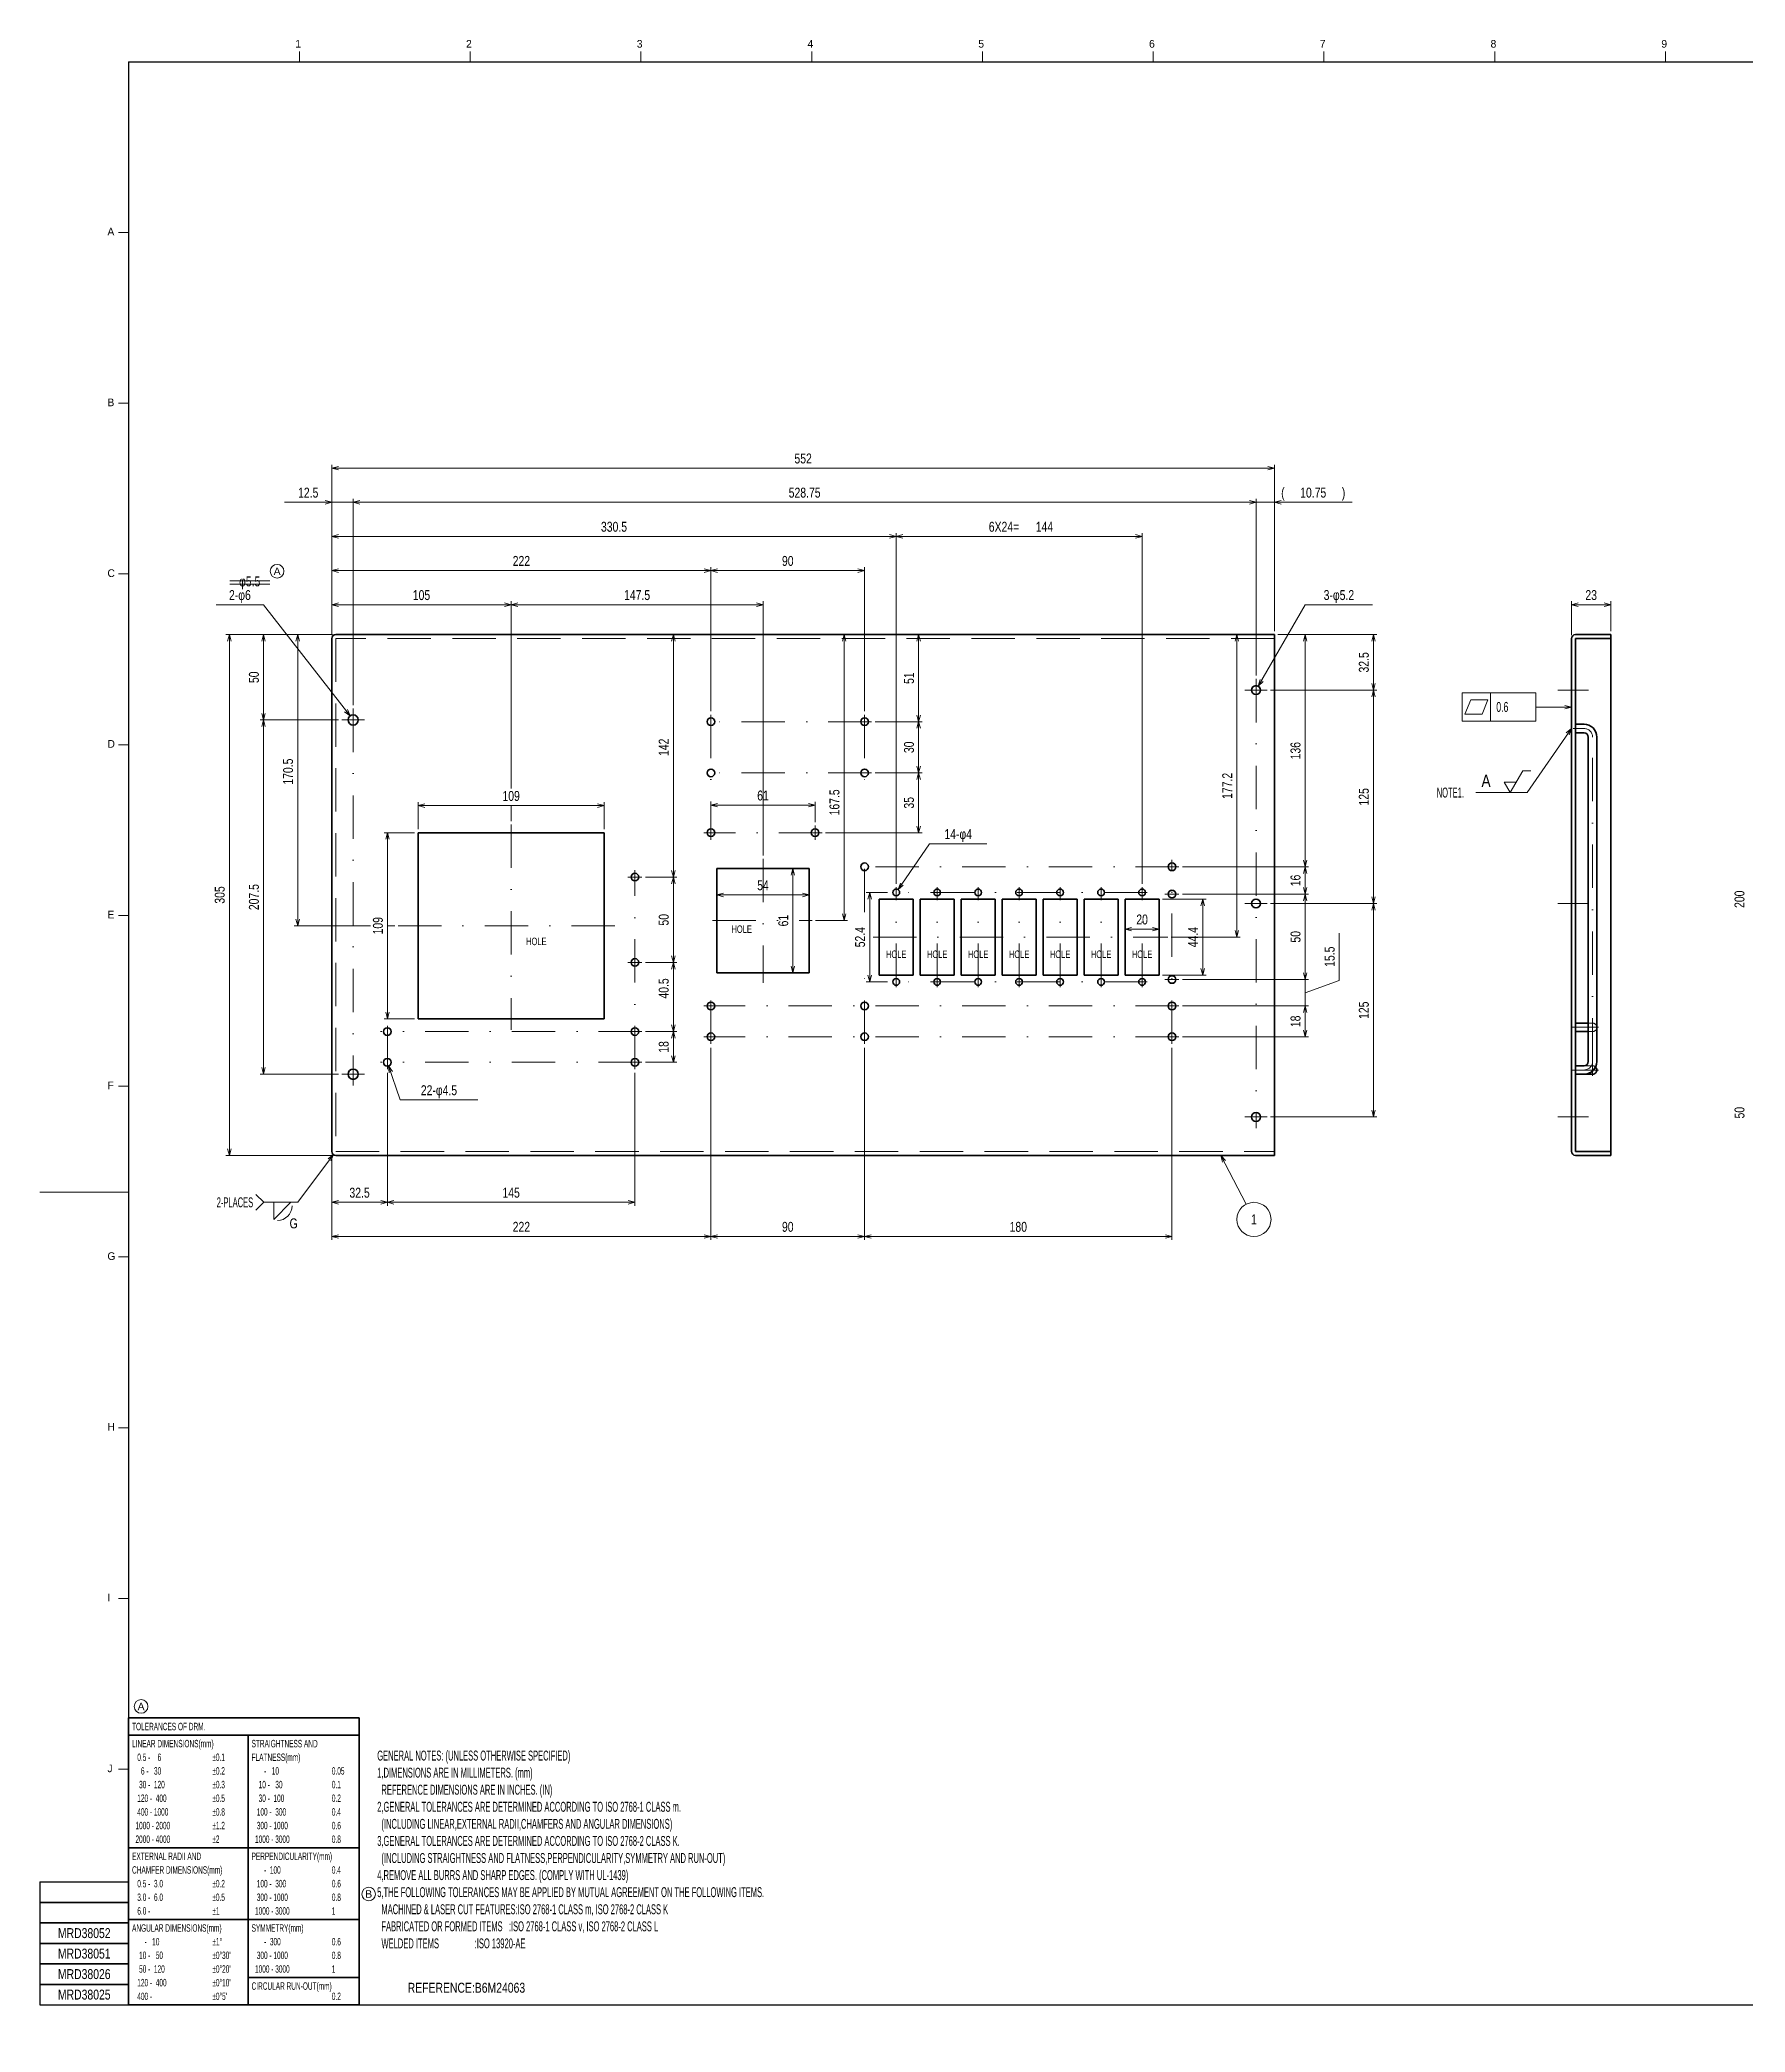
# Model space of a CAD drawing. Header units: millimetres. Extents: x 10 to 1043, y 7 to 590.
# Drawn here: x 10 to 509, y 7 to 590 of the extents above; entities that cross this region are included whole.
import ezdxf
from ezdxf.enums import TextEntityAlignment as Align

# ---------------------------------------------------------------- set-up
doc = ezdxf.new("R2010")
doc.units = ezdxf.units.MM
doc.linetypes.add('DASHDOT', pattern=[25.3, 12.7, -6.3, 0, -6.3])
doc.linetypes.add('DASHED', pattern=[19, 12.7, -6.3])
for name, color, linetype in [('GR1_01', 7, 'Continuous'), ('GR1_05', 7, 'Continuous'), ('GR1_15', 7, 'Continuous'), ('GR1_16', 7, 'Continuous'), ('図面枠B6M', 7, 'Continuous'), ('表題、部品表_Layer1', 7, 'Continuous')]:
    doc.layers.add(name, color=color, linetype=linetype)
doc.styles.add('HG丸ｺﾞｼｯｸM-PRO', font='')
doc.styles.get('HG丸ｺﾞｼｯｸM-PRO').set_extended_font_data('HG丸ｺﾞｼｯｸM-PRO')

# ---------------------------------------------------------------- blocks, each defined once
blk = doc.blocks.new('BLKF023')
at = {"layer": '図面枠B6M', "color": 2, "linetype": 'Continuous', "lineweight": 25}
for p, q in [((35.5, 584), (35.5, 15)), ((35.5, 584), (831.5, 584)), ((831.5, 584), (831.5, 15)), ((9.5, 51), (9.5, 15)), ((9.5, 51), (35.5, 51)), ((9.5, 15), (831.5, 15))]:
    blk.add_line(p, q, dxfattribs=at)
at = {"layer": '図面枠B6M', "color": 4, "linetype": 'Continuous', "lineweight": 13}
for p, q in [((85.5, 587), (85.5, 584)), ((135.5, 587), (135.5, 584)), ((185.5, 587), (185.5, 584)), ((235.5, 587), (235.5, 584)), ((285.5, 587), (285.5, 584)), ((335.5, 587), (335.5, 584)), ((385.5, 587), (385.5, 584)), ((435.5, 587), (435.5, 584)), ((485.5, 587), (485.5, 584)), ((535.5, 587), (535.5, 584)), ((585.5, 587), (585.5, 584)), ((635.5, 587), (635.5, 584)), ((685.5, 587), (685.5, 584)), ((735.5, 587), (735.5, 584)), ((785.5, 587), (785.5, 584)), ((829.5, 567), (831.5, 567)), ((829.5, 560), (831.5, 560)), ((829.5, 553), (831.5, 553)), ((829.5, 546), (831.5, 546)), ((829.5, 539), (831.5, 539)), ((32.5, 534), (35.5, 534)), ((829.5, 532), (831.5, 532)), ((829.5, 525), (831.5, 525)), ((829.5, 518), (831.5, 518)), ((829.5, 511), (831.5, 511)), ((829.5, 504), (831.5, 504)), ((829.5, 497), (831.5, 497)), ((829.5, 490), (831.5, 490)), ((32.5, 484), (35.5, 484)), ((829.5, 483), (831.5, 483)), ((829.5, 476), (831.5, 476)), ((829.5, 469), (831.5, 469)), ((829.5, 462), (831.5, 462)), ((829.5, 455), (831.5, 455)), ((829.5, 448), (831.5, 448)), ((829.5, 441), (831.5, 441)), ((32.5, 434), (35.5, 434)), ((829.5, 434), (831.5, 434)), ((829.5, 427), (831.5, 427)), ((829.5, 420), (831.5, 420)), ((829.5, 413), (831.5, 413)), ((829.5, 406), (831.5, 406)), ((829.5, 399), (831.5, 399)), ((829.5, 392), (831.5, 392)), ((32.5, 384), (35.5, 384)), ((829.5, 385), (831.5, 385)), ((829.5, 378), (831.5, 378)), ((829.5, 371), (831.5, 371)), ((829.5, 364), (831.5, 364)), ((829.5, 357), (831.5, 357)), ((829.5, 350), (831.5, 350)), ((829.5, 343), (831.5, 343)), ((32.5, 334), (35.5, 334)), ((829.5, 336), (831.5, 336)), ((829.5, 329), (831.5, 329)), ((829.5, 322), (831.5, 322)), ((829.5, 315), (831.5, 315)), ((829.5, 308), (831.5, 308)), ((829.5, 301), (831.5, 301)), ((829.5, 294), (831.5, 294)), ((829.5, 287), (831.5, 287)), ((32.5, 284), (35.5, 284)), ((829.5, 280), (831.5, 280)), ((829.5, 273), (831.5, 273)), ((829.5, 266), (831.5, 266)), ((829.5, 259), (831.5, 259)), ((9.5, 253), (35.5, 253)), ((829.5, 252), (831.5, 252)), ((829.5, 245), (831.5, 245)), ((32.5, 234), (35.5, 234)), ((829.5, 238), (831.5, 238)), ((829.5, 231), (831.5, 231)), ((829.5, 224), (831.5, 224)), ((829.5, 217), (831.5, 217)), ((829.5, 210), (831.5, 210)), ((829.5, 203), (831.5, 203)), ((829.5, 196), (831.5, 196)), ((829.5, 189), (831.5, 189)), ((32.5, 184), (35.5, 184)), ((829.5, 182), (831.5, 182)), ((829.5, 175), (831.5, 175)), ((829.5, 168), (831.5, 168)), ((829.5, 161), (831.5, 161)), ((829.5, 154), (831.5, 154)), ((829.5, 147), (831.5, 147)), ((829.5, 140), (831.5, 140)), ((32.5, 134), (35.5, 134)), ((829.5, 133), (831.5, 133)), ((829.5, 126), (831.5, 126)), ((32.5, 84), (35.5, 84)), ((590.5, 7), (590.5, 15))]:
    blk.add_line(p, q, dxfattribs=at)
at = {"layer": '図面枠B6M', "color": 3, "linetype": 'Continuous', "lineweight": 35}
for p, q in [((831.5, 121), (829.5, 121)), ((831.5, 116), (829.5, 116)), ((831.5, 111), (829.5, 111)), ((831.5, 106), (829.5, 106)), ((831.5, 101), (829.5, 101)), ((831.5, 96), (829.5, 96)), ((831.5, 91), (829.5, 91)), ((695.5, 86), (831.5, 86)), ((695.5, 86), (695.5, 15)), ((708.5, 86), (708.5, 61)), ((728.5, 61), (728.5, 86)), ((811.5, 86), (811.5, 61)), ((821.5, 86), (821.5, 61)), ((695.5, 81), (831.5, 81)), ((695.5, 73.5), (831.5, 73.5)), ((695.5, 66), (831.5, 66)), ((695.5, 61), (831.5, 61)), ((727.5, 61), (727.5, 30)), ((759.5, 61), (759.5, 15)), ((765.34, 57.4), (765.73, 58.5)), ((765.73, 58.5), (768.14, 58.5)), ((769.64, 50), (768.14, 58.5)), ((769.68, 58.5), (769.32, 57.51)), ((769.68, 58.5), (772.14, 58.5)), ((773.64, 50), (772.14, 58.5)), ((711.73, 56.5), (711.73, 51)), ((762.64, 50), (764.66, 55.55)), ((762.66, 50), (765.19, 52.53)), ((762.71, 50.19), (765.17, 52.65)), ((762.79, 50.41), (765.15, 52.77)), ((762.87, 50.64), (765.13, 52.89)), ((762.95, 50.86), (765.11, 53.01)), ((763.04, 51.08), (765.09, 53.13)), ((763.12, 51.3), (765.07, 53.25)), ((763.2, 51.53), (765.05, 53.37)), ((763.28, 51.75), (765.02, 53.49)), ((763.36, 51.97), (765, 53.61)), ((763.44, 52.19), (764.98, 53.73)), ((763.52, 52.42), (764.96, 53.86)), ((763.6, 52.64), (764.94, 53.98)), ((763.68, 52.86), (764.92, 54.1)), ((763.76, 53.08), (764.9, 54.22)), ((763.84, 53.31), (764.88, 54.34)), ((763.93, 53.53), (764.85, 54.46)), ((764.01, 53.75), (764.83, 54.58)), ((764.09, 53.97), (764.81, 54.7)), ((764.17, 54.19), (764.79, 54.82)), ((764.25, 54.42), (764.77, 54.94)), ((764.33, 54.64), (764.75, 55.06)), ((764.41, 54.86), (764.73, 55.18)), ((764.49, 55.08), (764.71, 55.3)), ((764.57, 55.31), (764.68, 55.42)), ((764.65, 55.53), (764.66, 55.54)), ((765.64, 50), (764.66, 55.55)), ((766.64, 50), (765.34, 57.4)), ((770.64, 50), (769.32, 57.51)), ((695.5, 51), (759.5, 51)), ((759.5, 47), (831.5, 47)), ((762.64, 50), (765.64, 50)), ((762.8, 50), (765.21, 52.41)), ((762.94, 50), (765.24, 52.29)), ((763.08, 50), (765.26, 52.17)), ((763.22, 50), (765.28, 52.05)), ((763.36, 50), (765.3, 51.93)), ((763.51, 50), (765.32, 51.81)), ((763.65, 50), (765.34, 51.69)), ((763.79, 50), (765.36, 51.57)), ((763.93, 50), (765.38, 51.45)), ((764.07, 50), (765.41, 51.33)), ((764.21, 50), (765.43, 51.21)), ((764.35, 50), (765.45, 51.09)), ((764.5, 50), (765.47, 50.97)), ((764.64, 50), (765.49, 50.85)), ((764.78, 50), (765.51, 50.73)), ((764.92, 50), (765.53, 50.61)), ((765.06, 50), (765.55, 50.49)), ((765.2, 50), (765.58, 50.37)), ((765.34, 50), (765.6, 50.25)), ((765.49, 50), (765.62, 50.13)), ((765.63, 50), (765.64, 50.01)), ((766.64, 50), (769.64, 50)), ((770.64, 50), (773.64, 50)), ((9.5, 45), (35.5, 45)), ((695.5, 41), (759.5, 41)), ((9.5, 39), (35.5, 39)), ((727.5, 35.5), (759.5, 35.5)), ((759.5, 38), (831.5, 38)), ((9.5, 33), (35.5, 33)), ((695.5, 30), (831.5, 30)), ((9.5, 27), (35.5, 27)), ((9.5, 21), (35.5, 21))]:
    blk.add_line(p, q, dxfattribs=at)
at = {"layer": '図面枠B6M', "color": 4, "linetype": 'Continuous', "lineweight": 13, "style": 'HG丸ｺﾞｼｯｸM-PRO'}
for s, height, width, p in [('1', 2.25, 1.003994, (84.29, 587.45)), ('2', 2.25, 1.003994, (134.3, 587.45)), ('3', 2.25, 1.003994, (184.29, 587.45)), ('4', 2.25, 1.003994, (234.29, 587.45)), ('5', 2.25, 1.003994, (284.29, 587.45)), ('6', 2.25, 1.003994, (334.29, 587.45)), ('7', 2.25, 1.003994, (384.29, 587.45)), ('8', 2.25, 1.003994, (434.29, 587.45)), ('9', 2.25, 1.003994, (484.29, 587.45)), ('10', 2.255, 1.003994, (532.9, 587.45)), ('11', 2.255, 1.003994, (582.9, 587.45)), ('12', 2.255, 1.003994, (632.9, 587.45)), ('13', 2.255, 1.003994, (682.9, 587.45)), ('14', 2.255, 1.003994, (732.9, 587.45)), ('15', 2.255, 1.003994, (782.9, 587.45)), ('A', 2.25, 1.002405, (29.29, 532.45)), ('B', 2.25, 1.004704, (29.29, 482.45)), ('C', 2.25, 1.001214, (29.29, 432.45)), ('D', 2.25, 1.002334, (29.29, 382.45)), ('E', 2.25, 1.001589, (29.29, 332.45)), ('F', 2.25, 0.998986, (29.29, 282.45)), ('G', 2.25, 1.003714, (29.29, 232.45)), ('H', 2.25, 1.00207, (29.29, 182.45)), ('I', 2.25, 1.00207, (29.29, 132.45)), ('J', 2.25, 1.005117, (29.29, 82.45))]:
    blk.add_text(s, height=height, dxfattribs=dict(at, width=width)).set_placement(p, align=Align.BOTTOM_LEFT)
for s, height, width, p in [('記号SYM.', 2.182, 0.69227, (702.53, 63.49)), ('日付 DATE', 2.182, 0.692507, (718.37, 63.58)), ('変更  REVISIONS', 2.5455, 0.887352, (773.35, 63.72)), ('変更者', 2.545, 0.887717, (816.5, 63.5)), ('承認者', 2.545, 0.887717, (826.5, 63.5)), ('承認 APPROVED', 2.1818, 0.863151, (709.71, 58.54)), ('調査 CHECKED', 2.182, 0.863174, (740.84, 58.67)), ('設計 DESIGNED', 2.1818, 0.862613, (710.11, 48.51)), ('製図 DRAWN', 2.182, 0.863099, (738.2, 48.65)), ('名称 TITLE', 2.182, 0.862489, (770.47, 44.87)), ('尺度 SCALE', 2.182, 0.862581, (706.28, 38.49)), ('日付 DATE', 1.818, 0.618255, (734.38, 38.09)), ('質量 WEIGHT', 1.818, 0.618812, (735.96, 32.55)), ('製番 PRD.NO.', 2.182, 0.863299, (708.79, 27.41)), ('図番 DRG.NO.', 2.182, 0.863083, (773.12, 27.42))]:
    blk.add_text(s, height=height, dxfattribs=dict(at, width=width)).set_placement(p, align=Align.MIDDLE_CENTER)
at = {"layer": '図面枠B6M', "color": 2, "linetype": 'Continuous', "lineweight": 25, "style": 'HG丸ｺﾞｼｯｸM-PRO', "width": 1.206081}
blk.add_text('森尾電機株式会社', height=4, dxfattribs=at).set_placement((803.22, 56.43), align=Align.MIDDLE_CENTER)
at = {"layer": '図面枠B6M', "color": 3, "linetype": 'Continuous', "lineweight": 35, "style": 'HG丸ｺﾞｼｯｸM-PRO', "width": 0.652197}
blk.add_text('MORIO DENKI CO., LTD.', height=2.9091, dxfattribs=at).set_placement((803.88, 50.36), align=Align.MIDDLE_CENTER)
blk = doc.blocks.new('BLKF029')
at = {"layer": 'GR1_01', "color": 3, "linetype": 'Continuous', "lineweight": 35}
for p, q in [((458, 264.9), (458, 415.1)), ((469.5, 416.25), (459.15, 416.25)), ((459.15, 264.9), (459.15, 415.1)), ((469.5, 415.1), (459.15, 415.1)), ((469.5, 416.25), (469.5, 263.75)), ((469.5, 264.9), (459.15, 264.9)), ((469.5, 263.75), (459.15, 263.75))]:
    blk.add_line(p, q, dxfattribs=at)
for centre, start, end in [((459.15, 415.1), 90, 180), ((459.15, 264.9), 180, 270)]:
    blk.add_arc(centre, 1.15, start, end, dxfattribs=at)
blk = doc.blocks.new('FXTIP_ARROW_S')
at = {"color": 0, "linetype": 'Continuous', "lineweight": -2}
for q in [(-1, 0), (-0.97, 0.26), (-0.97, -0.26)]:
    blk.add_line((0, 0), q, dxfattribs=at)
blk = doc.blocks.new('FXTIP_ARROW_E')
at = {"color": 0, "linetype": 'Continuous', "lineweight": -2}
for q in [(-1, 0), (-0.97, 0.26), (-0.97, -0.26)]:
    blk.add_line((0, 0), q, dxfattribs=at)
blk = doc.blocks.new('BLKF036')
at = {"layer": 'GR1_01', "color": 4, "linetype": 'DASHDOT', "lineweight": 13}
for p, q in [((458.13, 301.25), (465.9, 301.25)), ((464.15, 299.52), (464.15, 303.02))]:
    blk.add_line(p, q, dxfattribs=at)
at = {"layer": 'GR1_01', "color": 3, "linetype": 'Continuous', "lineweight": 35}
for p, q in [((462.9, 302.5), (459.15, 302.5)), ((459.15, 300), (462.9, 300)), ((464.15, 302.5), (464.16, 302.5)), ((464.15, 300), (464.16, 300))]:
    blk.add_line(p, q, dxfattribs=at)
at = {"layer": 'GR1_01', "color": 4, "linetype": 'DASHED', "lineweight": 13}
for p, q in [((464.15, 302.5), (462.9, 302.5)), ((462.9, 300), (464.15, 300))]:
    blk.add_line(p, q, dxfattribs=at)
blk.add_arc((464.15, 301.25), 1.25, 270, 90, dxfattribs=at)
blk = doc.blocks.new('BLKF037')
at = {"layer": 'GR1_01', "color": 4, "linetype": 'DASHDOT', "lineweight": 13}
for p, q in [((458.13, 288.75), (465.9, 288.75)), ((464.15, 287.02), (464.15, 290.52))]:
    blk.add_line(p, q, dxfattribs=at)
at = {"layer": 'GR1_01', "color": 4, "linetype": 'DASHED', "lineweight": 13}
for p, q in [((464.15, 290), (459.15, 290)), ((459.15, 287.5), (461.65, 287.5))]:
    blk.add_line(p, q, dxfattribs=at)
at = {"layer": 'GR1_01', "color": 3, "linetype": 'Continuous', "lineweight": 35}
for p, q in [((461.65, 287.5), (464.15, 287.5)), ((464.15, 290), (464.16, 290)), ((464.15, 287.5), (464.16, 287.5))]:
    blk.add_line(p, q, dxfattribs=at)
at = {"layer": 'GR1_01', "color": 4, "linetype": 'DASHED', "lineweight": 13}
blk.add_arc((464.15, 288.75), 1.25, 44.99994, 90, dxfattribs=at)
at = {"layer": 'GR1_01', "color": 3, "linetype": 'Continuous', "lineweight": 35}
blk.add_arc((464.15, 288.75), 1.25, 270, 44.99994, dxfattribs=at)
blk = doc.blocks.new('BLKF038')
at = {"layer": 'GR1_01', "color": 4, "linetype": 'DASHDOT', "lineweight": 13}
for p, q in [((461.65, 388.75), (458.52, 388.75)), ((464.15, 291.25), (464.15, 386.25)), ((461.65, 288.75), (458.7, 288.75))]:
    blk.add_line(p, q, dxfattribs=at)
at = {"layer": 'GR1_01', "color": 3, "linetype": 'Continuous', "lineweight": 35}
for p, q in [((459.15, 390), (461.65, 390)), ((459.15, 387.5), (459.15, 390)), ((459.15, 387.5), (461.65, 387.5)), ((462.9, 291.25), (462.9, 386.25)), ((465.4, 386.25), (465.4, 291.25)), ((459.15, 290), (461.65, 290)), ((459.15, 287.5), (459.15, 290)), ((461.65, 287.5), (459.15, 287.5))]:
    blk.add_line(p, q, dxfattribs=at)
for centre, radius, start, end in [((461.65, 386.25), 3.75, 0, 90), ((461.65, 386.25), 1.25, 0, 90), ((461.65, 291.25), 3.75, 270, 0), ((461.65, 291.25), 1.25, 270, 0)]:
    blk.add_arc(centre, radius, start, end, dxfattribs=at)
at = {"layer": 'GR1_01', "color": 4, "linetype": 'DASHDOT', "lineweight": 13}
for centre, start, end in [((461.65, 386.25), 0, 90), ((461.65, 291.25), 270, 0)]:
    blk.add_arc(centre, 2.5, start, end, dxfattribs=at)
blk = doc.blocks.new('BLKF047')
at = {"layer": 'GR1_16', "color": 4, "linetype": 'Continuous', "lineweight": 13}
for p, q in [((78.02, 250), (78.02, 245)), ((78.02, 245), (83.02, 250))]:
    blk.add_line(p, q, dxfattribs=at)
blk.add_arc((78.94, 249.08), 4.44, 271.86048, 358.13952, dxfattribs=at)
blk = doc.blocks.new('BLKF057')
at = {"layer": 'GR1_01', "color": 3, "linetype": 'Continuous', "lineweight": 35}
for p, q in [((120.25, 303.75), (120.25, 358.25)), ((120.25, 358.25), (174.75, 358.25)), ((174.75, 303.75), (174.75, 358.25)), ((120.25, 303.75), (174.75, 303.75))]:
    blk.add_line(p, q, dxfattribs=at)
blk = doc.blocks.new('BLKF058')
at = {"layer": 'GR1_01', "color": 3, "linetype": 'Continuous', "lineweight": 35}
for p, q in [((207.75, 347.75), (234.75, 347.75)), ((207.75, 317.25), (207.75, 347.75)), ((234.75, 317.25), (234.75, 347.75)), ((207.75, 317.25), (234.75, 317.25))]:
    blk.add_line(p, q, dxfattribs=at)
blk = doc.blocks.new('BLKF059')
at = {"layer": 'GR1_01', "color": 3, "linetype": 'Continuous', "lineweight": 35}
for p, q in [((95, 264.9), (95, 415.1)), ((96.15, 416.25), (371, 416.25)), ((371, 263.75), (371, 416.25)), ((96.15, 263.75), (371, 263.75))]:
    blk.add_line(p, q, dxfattribs=at)
at = {"layer": 'GR1_01', "color": 4, "linetype": 'DASHED', "lineweight": 13}
for p, q in [((371, 415.1), (96.15, 415.1)), ((96.15, 415.1), (96.15, 264.9)), ((96.15, 264.9), (371, 264.9))]:
    blk.add_line(p, q, dxfattribs=at)
at = {"layer": 'GR1_01', "color": 3, "linetype": 'Continuous', "lineweight": 35}
for centre, start, end in [((96.15, 415.1), 90, 180), ((96.15, 264.9), 180, 270)]:
    blk.add_arc(centre, 1.15, start, end, dxfattribs=at)
blk = doc.blocks.new('BLKF056')
at = {"layer": 'GR1_01', "color": 4, "linetype": 'DASHDOT', "lineweight": 13}
for p, q in [((365.62, 403.25), (365.62, 271.75)), ((368.87, 400), (362.37, 400)), ((104.57, 391.25), (97.93, 391.25)), ((101.25, 394.57), (101.25, 284.18)), ((206, 392.8), (206, 356.2)), ((251, 392.8), (251, 373.7)), ((253.05, 390.75), (203.95, 390.75)), ((253.05, 375.75), (203.95, 375.75)), ((147.5, 360.63), (147.5, 300.54)), ((238.55, 358.25), (203.95, 358.25)), ((236.5, 356.2), (236.5, 360.3)), ((221.25, 350.59), (221.25, 314.26)), ((251, 335), (251, 350.3)), ((341, 296.45), (341, 350.3)), ((185.8, 345.25), (181.7, 345.25)), ((183.75, 288.95), (183.75, 347.3)), ((343.05, 348.25), (248.95, 348.25)), ((333.75, 340.75), (258.75, 340.75)), ((260.25, 313.05), (260.25, 342.25)), ((272.25, 313.05), (272.25, 342.25)), ((284.25, 313.05), (284.25, 342.25)), ((296.25, 313.05), (296.25, 342.25)), ((308.25, 313.05), (308.25, 342.25)), ((320.25, 313.05), (320.25, 342.25)), ((332.25, 313.05), (332.25, 342.25)), ((343.05, 340.25), (338.95, 340.25)), ((368.87, 337.5), (362.37, 337.5)), ((114.4, 331), (180.79, 331)), ((206.47, 332.5), (235.65, 332.5)), ((253.46, 327.65), (339.81, 327.65)), ((185.8, 320.25), (181.7, 320.25)), ((251, 296.45), (251, 317.8)), ((343.05, 315.25), (338.95, 315.25)), ((206, 296.45), (206, 309.55)), ((333.75, 314.55), (258.75, 314.55)), ((343.05, 307.5), (203.95, 307.5)), ((185.8, 300), (109.2, 300)), ((111.25, 288.95), (111.25, 302.05)), ((343.05, 298.5), (203.95, 298.5)), ((104.57, 287.5), (97.93, 287.5)), ((185.8, 291), (109.2, 291)), ((368.87, 275), (362.37, 275))]:
    blk.add_line(p, q, dxfattribs=at)
at = {"layer": 'GR1_01', "color": 3, "linetype": 'Continuous', "lineweight": 35}
for p, q in [((265.25, 338.75), (255.25, 338.75)), ((255.25, 338.75), (255.25, 316.55)), ((265.25, 316.55), (265.25, 338.75)), ((277.25, 338.75), (267.25, 338.75)), ((267.25, 338.75), (267.25, 316.55)), ((277.25, 316.55), (277.25, 338.75)), ((289.25, 338.75), (279.25, 338.75)), ((279.25, 338.75), (279.25, 316.55)), ((289.25, 316.55), (289.25, 338.75)), ((301.25, 338.75), (291.25, 338.75)), ((291.25, 338.75), (291.25, 316.55)), ((301.25, 316.55), (301.25, 338.75)), ((313.25, 338.75), (303.25, 338.75)), ((303.25, 338.75), (303.25, 316.55)), ((313.25, 316.55), (313.25, 338.75)), ((325.25, 338.75), (315.25, 338.75)), ((315.25, 338.75), (315.25, 316.55)), ((325.25, 316.55), (325.25, 338.75)), ((337.25, 338.75), (327.25, 338.75)), ((327.25, 338.75), (327.25, 316.55)), ((337.25, 316.55), (337.25, 338.75)), ((255.25, 316.55), (265.25, 316.55)), ((267.25, 316.55), (277.25, 316.55)), ((279.25, 316.55), (289.25, 316.55)), ((291.25, 316.55), (301.25, 316.55)), ((303.25, 316.55), (313.25, 316.55)), ((315.25, 316.55), (325.25, 316.55)), ((327.25, 316.55), (337.25, 316.55))]:
    blk.add_line(p, q, dxfattribs=at)
for centre, radius in [((365.62, 400), 1.3), ((101.25, 391.25), 1.5), ((206, 390.75), 1.12), ((251, 390.75), 1.12), ((206, 375.75), 1.12), ((251, 375.75), 1.12), ((206, 358.25), 1.12), ((236.5, 358.25), 1.12), ((183.75, 345.25), 1.12), ((251, 348.25), 1.12), ((341, 348.25), 1.12), ((260.25, 340.75), 1), ((272.25, 340.75), 1), ((284.25, 340.75), 1), ((296.25, 340.75), 1), ((308.25, 340.75), 1), ((320.25, 340.75), 1), ((332.25, 340.75), 1), ((341, 340.25), 1.12), ((365.62, 337.5), 1.3), ((183.75, 320.25), 1.12), ((260.25, 314.55), 1), ((272.25, 314.55), 1), ((284.25, 314.55), 1), ((296.25, 314.55), 1), ((308.25, 314.55), 1), ((320.25, 314.55), 1), ((332.25, 314.55), 1), ((341, 315.25), 1.12), ((206, 307.5), 1.12), ((251, 307.5), 1.12), ((341, 307.5), 1.12), ((111.25, 300), 1.12), ((183.75, 300), 1.12), ((206, 298.5), 1.12), ((251, 298.5), 1.12), ((341, 298.5), 1.12), ((111.25, 291), 1.12), ((183.75, 291), 1.12), ((101.25, 287.5), 1.5), ((365.62, 275), 1.3)]:
    blk.add_circle(centre, radius, dxfattribs=at)
for name in ['BLKF059', 'BLKF057', 'BLKF058']:
    blk.add_blockref(name, (0, 0), dxfattribs=at)
blk = doc.blocks.new('BLKF060')
at = {"layer": '図面枠B6M', "color": 3, "linetype": 'Continuous', "lineweight": 35}
for p, q in [((35.5, 99), (103, 99)), ((35.5, 99), (35.5, 15)), ((35.5, 94), (103, 94)), ((70.5, 15), (70.5, 94)), ((103, 15), (103, 99)), ((35.5, 61), (70.5, 61)), ((70.5, 61), (103, 61)), ((35.5, 40), (70.5, 40)), ((70.5, 40), (103, 40)), ((70.5, 23), (103, 23)), ((35.5, 15), (103, 15))]:
    blk.add_line(p, q, dxfattribs=at)
at = {"layer": '図面枠B6M', "color": 4, "linetype": 'Continuous', "lineweight": 13, "style": 'HG丸ｺﾞｼｯｸM-PRO'}
for s, height, width, p in [('TOLERANCES OF DRM.', 2.1818, 0.522208, (36.5, 96.5)), ('LINEAR DIMENSIONS(mm)', 2.1818, 0.521664, (36.5, 91.5)), (' 0.5 -    6', 2.1818, 0.524049, (37.5, 87.5)), ('±0.1', 2.182, 0.52198, (60, 87.5)), ('STRAIGHTNESS AND', 2.1818, 0.521949, (71.5, 91.5)), ('FLATNESS(mm)', 2.1818, 0.521994, (71.5, 87.5)), ('   6 -   30', 2.1818, 0.52397, (37.5, 83.5)), ('±0.2', 2.182, 0.52198, (60, 83.5)), ('     -   10', 2.1818, 0.524651, (72.5, 83.5)), ('0.05', 2.182, 0.52205, (95, 83.5)), (' 120 -  400', 2.1818, 0.52246, (37.5, 75.5)), ('  30 -  120', 2.1818, 0.522893, (37.5, 79.5)), ('±0.3', 2.182, 0.52198, (60, 79.5)), ('±0.5', 2.182, 0.52198, (60, 75.5)), ('  30 -  100', 2.1818, 0.522893, (72.5, 75.5)), ('  10 -   30', 2.1818, 0.523391, (72.5, 79.5)), ('0.1', 2.182, 0.522424, (95, 79.5)), ('0.2', 2.182, 0.522424, (95, 75.5)), (' 400 - 1000', 2.1818, 0.52208, (37.5, 71.5)), ('±0.8', 2.182, 0.52198, (60, 71.5)), (' 100 -  300', 2.1818, 0.52246, (72.5, 71.5)), ('0.4', 2.182, 0.522424, (95, 71.5)), ('2000 - 4000', 2.1818, 0.521744, (37.5, 63.5)), ('1000 - 2000', 2.1818, 0.521744, (37.5, 67.5)), ('±1.2', 2.182, 0.52198, (60, 67.5)), ('±2', 2.182, 0.521216, (60, 63.5)), ('1000 - 3000', 2.1818, 0.521744, (72.5, 63.5)), (' 300 - 1000', 2.1818, 0.52208, (72.5, 67.5)), ('0.6', 2.182, 0.522424, (95, 67.5)), ('0.8', 2.182, 0.522424, (95, 63.5)), ('EXTERNAL RADII AND', 2.1818, 0.522426, (36.5, 58.5)), ('PERPENDICULARITY(mm)', 2.1818, 0.521822, (71.5, 58.5)), ('CHAMFER DIMENSIONS(mm)', 2.1818, 0.521615, (36.5, 54.5)), ('     -  100', 2.1818, 0.52397, (72.5, 54.5)), ('0.4', 2.182, 0.522424, (95, 54.5)), (' 0.5 -  3.0', 2.1818, 0.523514, (37.5, 50.5)), (' 3.0 -  6.0', 2.1818, 0.523514, (37.5, 46.5)), ('±0.2', 2.182, 0.52198, (60, 50.5)), ('±0.5', 2.182, 0.52198, (60, 46.5)), (' 300 - 1000', 2.1818, 0.52208, (72.5, 46.5)), (' 100 -  300', 2.1818, 0.52246, (72.5, 50.5)), ('0.6', 2.182, 0.522424, (95, 50.5)), ('0.8', 2.182, 0.522424, (95, 46.5)), (' 6.0 -', 2.182, 0.523279, (37.5, 42.5)), ('±1', 2.182, 0.521216, (60, 42.5)), ('1000 - 3000', 2.1818, 0.521744, (72.5, 42.5)), ('1', 2.18, 0.521199, (95, 42.5)), ('ANGULAR DIMENSIONS(mm)', 2.1818, 0.521887, (36.5, 37.5)), ('SYMMETRY(mm)', 2.1818, 0.521222, (71.5, 37.5)), ('  10 -   50', 2.1818, 0.523391, (37.5, 29.5)), ('     -   10', 2.1818, 0.524651, (37.5, 33.5)), ('±1°', 2.182, 0.52122, (60, 33.5)), ("±0°30'", 2.182, 0.521679, (60, 29.5)), (' 300 - 1000', 2.1818, 0.52208, (72.5, 29.5)), ('     -  300', 2.1818, 0.52397, (72.5, 33.5)), ('0.6', 2.182, 0.522424, (95, 33.5)), ('0.8', 2.182, 0.522424, (95, 29.5)), ('  50 -  120', 2.1818, 0.522893, (37.5, 25.5)), ("±0°20'", 2.182, 0.521679, (60, 25.5)), ('1000 - 3000', 2.1818, 0.521744, (72.5, 25.5)), ('1', 2.18, 0.521199, (95, 25.5)), (' 400 -', 2.182, 0.52234, (37.5, 17.5)), (' 120 -  400', 2.1818, 0.52246, (37.5, 21.5)), ("±0°10'", 2.182, 0.521679, (60, 21.5)), ("±0°5'", 2.182, 0.521776, (60, 17.5)), ('CIRCULAR RUN-OUT(mm)', 2.1818, 0.521639, (71.5, 20.5)), ('0.2', 2.182, 0.522424, (95, 17.5))]:
    blk.add_text(s, height=height, dxfattribs=dict(at, width=width)).set_placement(p, align=Align.MIDDLE_LEFT)
blk = doc.blocks.new('BLKF063')
at = {"layer": '表題、部品表_Layer1', "color": 4, "linetype": 'Continuous', "lineweight": 13}
blk.add_circle((39.14, 102.37), 2, dxfattribs=at)
at = {"layer": '表題、部品表_Layer1', "color": 4, "linetype": 'Continuous', "lineweight": 13, "style": 'HG丸ｺﾞｼｯｸM-PRO', "width": 1.042301}
blk.add_text('A', height=2.18, dxfattribs=at).set_placement((39.14, 102.37), align=Align.MIDDLE_CENTER)
blk = doc.blocks.new('BLKF074')
at = {"layer": 'GR1_05', "color": 4, "linetype": 'Continuous', "lineweight": 13}
blk.add_circle((78.98, 434.8), 2, dxfattribs=at)
at = {"layer": 'GR1_05', "color": 4, "linetype": 'Continuous', "lineweight": 13, "style": 'HG丸ｺﾞｼｯｸM-PRO', "width": 1.042301}
blk.add_text('A', height=2.18, dxfattribs=at).set_placement((78.98, 434.8), align=Align.MIDDLE_CENTER)
blk = doc.blocks.new('BLKF075')
at = {"layer": '表題、部品表_Layer1', "color": 4, "linetype": 'Continuous', "lineweight": 13}
blk.add_circle((105.79, 47.45), 2, dxfattribs=at)
at = {"layer": '表題、部品表_Layer1', "color": 4, "linetype": 'Continuous', "lineweight": 13, "style": 'HG丸ｺﾞｼｯｸM-PRO', "width": 1.04272}
blk.add_text('B', height=2.18, dxfattribs=at).set_placement((105.79, 47.45), align=Align.MIDDLE_CENTER)

msp = doc.modelspace()

# ---------------------------------------------------------------- linework, layer by layer
at = {"layer": 'GR1_01', "color": 4, "linetype": 'DASHDOT', "lineweight": 13}
for p, q in [((454, 400), (462.96, 400)), ((454, 337.5), (462.96, 337.5)), ((454, 275), (462.96, 275))]:
    msp.add_line(p, q, dxfattribs=at)
at = {"layer": 'GR1_05', "color": 4, "linetype": 'Continuous', "lineweight": 13}
for p, q in [((65.1, 432), (76.87, 432)), ((65.1, 431), (76.87, 431))]:
    msp.add_line(p, q, dxfattribs=at)
at = {"layer": 'GR1_15', "color": 4, "linetype": 'Continuous', "lineweight": 13}
msp.add_line((355.33, 263.75), (362.71, 249.44), dxfattribs=at)
msp.add_circle((365, 245), 5, dxfattribs=at)
at = {"layer": 'GR1_16', "color": 4, "linetype": 'Continuous', "lineweight": 13}
for p, q in [((95, 416.1), (95, 466)), ((95, 465), (371, 465)), ((371, 417.25), (371, 466)), ((95, 416.1), (95, 456)), ((101.25, 395.57), (101.25, 456)), ((365.62, 404.25), (365.62, 456)), ((371, 417.25), (371, 456)), ((81.16, 455), (95, 455)), ((95, 455), (101.25, 455)), ((101.25, 455), (365.62, 455)), ((365.62, 455), (371, 455)), ((371, 455), (393.72, 455)), ((95, 416.1), (95, 446)), ((95, 445), (260.25, 445)), ((260.25, 343.25), (260.25, 446)), ((260.25, 445), (332.25, 445)), ((332.25, 343.25), (332.25, 446)), ((95, 416.1), (95, 436)), ((95, 435), (206, 435)), ((206, 393.8), (206, 436)), ((206, 435), (251, 435)), ((251, 393.8), (251, 436)), ((95, 416.1), (95, 426)), ((147.5, 371.17), (147.5, 426)), ((221.25, 351.59), (221.25, 426)), ((458, 416.1), (458, 426)), ((469.5, 417.25), (469.5, 426)), ((75, 425), (61.16, 425)), ((100.33, 392.43), (75, 425)), ((95, 425), (147.5, 425)), ((147.5, 425), (221.25, 425)), ((366.27, 401.13), (380, 425)), ((380, 425), (399.76, 425)), ((458, 425), (469.5, 425)), ((95.15, 416.25), (64, 416.25)), ((65, 263.75), (65, 416.25)), ((95.15, 416.25), (74, 416.25)), ((75, 391.25), (75, 416.25)), ((95.15, 416.25), (84, 416.25)), ((85, 331), (85, 416.25)), ((195, 345.25), (195, 416.25)), ((245, 332.5), (245, 416.25)), ((266.81, 390.75), (266.81, 416.25)), ((360, 327.65), (360, 416.25)), ((372, 416.25), (401, 416.25)), ((380, 348.25), (380, 416.25)), ((400, 400), (400, 416.25)), ((369.87, 400), (401, 400)), ((400, 337.5), (400, 400)), ((425.97, 399.24), (425.97, 390.91)), ((425.97, 399.24), (434.3, 399.24)), ((426.8, 392.99), (428.47, 397.16)), ((428.47, 397.16), (433.47, 397.16)), ((433.47, 397.16), (431.8, 392.99)), ((434.3, 399.24), (434.3, 390.91)), ((434.3, 399.24), (447.5, 399.24)), ((447.5, 399.24), (447.5, 390.91)), ((96.93, 391.25), (74, 391.25)), ((75, 287.5), (75, 391.25)), ((425.97, 390.91), (434.3, 390.91)), ((431.8, 392.99), (426.8, 392.99)), ((434.3, 390.91), (447.5, 390.91)), ((458, 395), (447.5, 395)), ((254.05, 390.75), (267.81, 390.75)), ((266.81, 375.75), (266.81, 390.75)), ((458, 388.75), (445, 370)), ((254.05, 375.75), (267.81, 375.75)), ((266.81, 358.25), (266.81, 375.75)), ((440, 370), (443.7, 376.4)), ((443.7, 376.4), (446.1, 376.4)), ((445, 370), (430, 370)), ((438.27, 373), (440, 370)), ((438.27, 373), (441.73, 373)), ((120.25, 359.25), (120.25, 367.17)), ((120.25, 366.17), (174.75, 366.17)), ((147.5, 361.63), (147.5, 366.17)), ((174.75, 359.25), (174.75, 367.17)), ((206, 366.3), (236.5, 366.3)), ((236.5, 361.3), (236.5, 367.3)), ((119.25, 358.25), (110.31, 358.25)), ((111.31, 303.75), (111.31, 358.25)), ((239.55, 358.25), (267.81, 358.25)), ((260.81, 341.58), (270, 355)), ((270, 355), (286.8, 355)), ((186.8, 345.25), (196, 345.25)), ((195, 320.25), (195, 345.25)), ((230, 317.25), (230, 347.75)), ((344.05, 348.25), (381, 348.25)), ((380, 340.25), (380, 348.25)), ((207.75, 340), (234.75, 340)), ((257.75, 340.75), (251.5, 340.75)), ((252.5, 314.55), (252.5, 340.75)), ((338.25, 338.75), (351, 338.75)), ((344.05, 340.25), (381, 340.25)), ((350, 316.55), (350, 338.75)), ((380, 315.25), (380, 340.25)), ((369.87, 337.5), (401, 337.5)), ((400, 275), (400, 337.5)), ((106.31, 331), (84, 331)), ((113.4, 331), (111.31, 331)), ((236.65, 332.5), (246, 332.5)), ((327.25, 330), (337.25, 330)), ((340.81, 327.65), (361, 327.65)), ((390, 315), (390, 328.84)), ((186.8, 320.25), (196, 320.25)), ((195, 300), (195, 320.25)), ((338.25, 316.55), (351, 316.55)), ((344.05, 315.25), (381, 315.25)), ((380, 307.5), (380, 315.25)), ((257.75, 314.55), (251.5, 314.55)), ((380, 311.37), (390, 315)), ((119.25, 303.75), (110.31, 303.75)), ((344.05, 307.5), (381, 307.5)), ((380, 298.5), (380, 307.5)), ((186.8, 300), (196, 300)), ((195, 291), (195, 300)), ((344.05, 298.5), (381, 298.5)), ((206, 295.29), (206, 239)), ((251, 295.29), (251, 239)), ((341, 295.29), (341, 239)), ((96.93, 287.5), (74, 287.5)), ((111.25, 287.95), (111.25, 249)), ((111.61, 289.94), (115, 280)), ((183.75, 287.95), (183.75, 249)), ((186.8, 291), (196, 291)), ((115, 280), (137.72, 280)), ((369.87, 275), (401, 275)), ((95.15, 263.75), (64, 263.75)), ((95.46, 263.98), (85, 250)), ((95, 263.9), (95, 249)), ((95, 263.9), (95, 239)), ((72.79, 252.29), (75.08, 250)), ((72.79, 247.71), (75.08, 250)), ((85, 250), (75.08, 250)), ((95, 250), (111.25, 250)), ((111.25, 250), (183.75, 250)), ((95, 240), (206, 240)), ((206, 240), (251, 240)), ((251, 240), (341, 240))]:
    msp.add_line(p, q, dxfattribs=at)

# ---------------------------------------------------------------- block references
at = {"layer": 'GR1_01', "color": 3, "linetype": 'Continuous', "lineweight": 35}
for name in ['BLKF056', 'BLKF029', 'BLKF038']:
    msp.add_blockref(name, (0, 0), dxfattribs=at)
at = {"layer": 'GR1_01', "color": 4, "linetype": 'Continuous', "lineweight": 13}
for name in ['BLKF036', 'BLKF037']:
    msp.add_blockref(name, (0, 0), dxfattribs=at)
at = {"layer": 'GR1_05', "color": 4, "linetype": 'Continuous', "lineweight": 13}
msp.add_blockref('BLKF074', (0, 0), dxfattribs=at)
at = {"layer": 'GR1_15', "color": 4, "linetype": 'Continuous', "lineweight": 13, "xscale": 2, "yscale": 2, "rotation": 117.2777693752796}
msp.add_blockref('FXTIP_ARROW_S', (355.33, 263.75), dxfattribs=at)
at = {"layer": 'GR1_16', "color": 4, "linetype": 'Continuous', "lineweight": 13, "xscale": 2, "yscale": 2}
for name, p, rotation in [('FXTIP_ARROW_S', (95, 465), 180), ('FXTIP_ARROW_E', (371, 465), 360), ('FXTIP_ARROW_E', (95, 455), 360), ('FXTIP_ARROW_S', (101.25, 455), 180), ('FXTIP_ARROW_E', (365.62, 455), 360), ('FXTIP_ARROW_S', (371, 455), 180), ('FXTIP_ARROW_S', (95, 445), 180), ('FXTIP_ARROW_E', (260.25, 445), 360), ('FXTIP_ARROW_S', (260.25, 445), 180), ('FXTIP_ARROW_E', (332.25, 445), 360), ('FXTIP_ARROW_S', (95, 435), 180), ('FXTIP_ARROW_E', (206, 435), 360), ('FXTIP_ARROW_S', (206, 435), 180), ('FXTIP_ARROW_E', (251, 435), 360), ('FXTIP_ARROW_S', (95, 425), 180), ('FXTIP_ARROW_E', (147.5, 425), 360), ('FXTIP_ARROW_S', (147.5, 425), 180), ('FXTIP_ARROW_E', (221.25, 425), 360), ('FXTIP_ARROW_S', (458, 425), 180), ('FXTIP_ARROW_E', (469.5, 425), 360), ('FXTIP_ARROW_E', (65, 416.25), 90), ('FXTIP_ARROW_E', (75, 416.25), 90), ('FXTIP_ARROW_E', (85, 416.25), 90), ('FXTIP_ARROW_E', (195, 416.25), 90), ('FXTIP_ARROW_E', (245, 416.25), 90), ('FXTIP_ARROW_E', (266.81, 416.25), 90), ('FXTIP_ARROW_E', (360, 416.25), 90), ('FXTIP_ARROW_E', (380, 416.25), 90), ('FXTIP_ARROW_E', (400, 416.25), 90), ('FXTIP_ARROW_S', (366.27, 401.13), 240.1010981610483), ('FXTIP_ARROW_S', (400, 400), 270), ('FXTIP_ARROW_E', (400, 400), 90), ('FXTIP_ARROW_S', (75, 391.25), 270), ('FXTIP_ARROW_E', (75, 391.25), 90), ('FXTIP_ARROW_S', (100.33, 392.43), 307.874983651183), ('FXTIP_ARROW_S', (266.81, 390.75), 270), ('FXTIP_ARROW_E', (266.81, 390.75), 90), ('FXTIP_ARROW_S', (458, 388.75), 55.26514046018128), ('FXTIP_ARROW_S', (266.81, 375.75), 270), ('FXTIP_ARROW_E', (266.81, 375.75), 90), ('FXTIP_ARROW_S', (120.25, 366.17), 180), ('FXTIP_ARROW_E', (174.75, 366.17), 360), ('FXTIP_ARROW_S', (206, 366.3), 180), ('FXTIP_ARROW_E', (236.5, 366.3), 360), ('FXTIP_ARROW_E', (111.31, 358.25), 90), ('FXTIP_ARROW_S', (266.81, 358.25), 270), ('FXTIP_ARROW_S', (380, 348.25), 270), ('FXTIP_ARROW_S', (195, 345.25), 270), ('FXTIP_ARROW_E', (195, 345.25), 90), ('FXTIP_ARROW_E', (230, 347.75), 90), ('FXTIP_ARROW_E', (380, 348.25), 90), ('FXTIP_ARROW_S', (207.75, 340), 180), ('FXTIP_ARROW_E', (234.75, 340), 360), ('FXTIP_ARROW_E', (252.5, 340.75), 90), ('FXTIP_ARROW_S', (260.81, 341.58), 235.6196552764799), ('FXTIP_ARROW_E', (350, 338.75), 90), ('FXTIP_ARROW_S', (380, 340.25), 270), ('FXTIP_ARROW_E', (380, 340.25), 90), ('FXTIP_ARROW_S', (400, 337.5), 270), ('FXTIP_ARROW_S', (85, 331), 270), ('FXTIP_ARROW_S', (245, 332.5), 270), ('FXTIP_ARROW_E', (400, 337.5), 90), ('FXTIP_ARROW_S', (327.25, 330), 180), ('FXTIP_ARROW_E', (337.25, 330), 360), ('FXTIP_ARROW_S', (360, 327.65), 270), ('FXTIP_ARROW_S', (195, 320.25), 270), ('FXTIP_ARROW_E', (195, 320.25), 90), ('FXTIP_ARROW_S', (230, 317.25), 270), ('FXTIP_ARROW_S', (252.5, 314.55), 270), ('FXTIP_ARROW_S', (350, 316.55), 270), ('FXTIP_ARROW_S', (380, 315.25), 270), ('FXTIP_ARROW_S', (111.31, 303.75), 270), ('FXTIP_ARROW_E', (380, 307.5), 90), ('FXTIP_ARROW_S', (195, 300), 270), ('FXTIP_ARROW_E', (195, 300), 90), ('FXTIP_ARROW_S', (380, 298.5), 270), ('FXTIP_ARROW_S', (195, 291), 270), ('FXTIP_ARROW_S', (75, 287.5), 270), ('FXTIP_ARROW_S', (111.61, 289.94), 108.8247100174413), ('FXTIP_ARROW_S', (400, 275), 270), ('FXTIP_ARROW_S', (65, 263.75), 270), ('FXTIP_ARROW_S', (95.46, 263.98), 53.19167759050815), ('FXTIP_ARROW_S', (95, 250), 180), ('FXTIP_ARROW_E', (111.25, 250), 360), ('FXTIP_ARROW_S', (111.25, 250), 180), ('FXTIP_ARROW_E', (183.75, 250), 360), ('FXTIP_ARROW_S', (95, 240), 180), ('FXTIP_ARROW_E', (206, 240), 360), ('FXTIP_ARROW_S', (206, 240), 180), ('FXTIP_ARROW_E', (251, 240), 360), ('FXTIP_ARROW_S', (251, 240), 180), ('FXTIP_ARROW_E', (341, 240), 360)]:
    msp.add_blockref(name, p, dxfattribs=dict(at, rotation=rotation))
msp.add_blockref('FXTIP_ARROW_S', (458, 395), dxfattribs=at)
at = {"layer": 'GR1_16', "color": 4, "linetype": 'Continuous', "lineweight": 13}
msp.add_blockref('BLKF047', (0, 0), dxfattribs=at)
at = {"layer": '図面枠B6M', "color": 4, "linetype": 'Continuous', "lineweight": 13}
for name in ['BLKF023', 'BLKF060']:
    msp.add_blockref(name, (0, 0), dxfattribs=at)
at = {"layer": '表題、部品表_Layer1', "color": 4, "linetype": 'Continuous', "lineweight": 13}
for name in ['BLKF063', 'BLKF075']:
    msp.add_blockref(name, (0, 0), dxfattribs=at)

# ---------------------------------------------------------------- texts
at = {"layer": 'GR1_05', "color": 3, "linetype": 'Continuous', "lineweight": 35, "style": 'HG丸ｺﾞｼｯｸM-PRO', "width": 0.783726}
msp.add_text('φ5.5', height=2.909, dxfattribs=at).set_placement((70.94, 429.5), align=Align.BOTTOM_CENTER)
at = {"layer": 'GR1_15', "color": 3, "linetype": 'Continuous', "lineweight": 35, "style": 'HG丸ｺﾞｼｯｸM-PRO', "width": 0.784542}
msp.add_text('1', height=2.91, rotation=0, dxfattribs=at).set_placement((365, 245), align=Align.MIDDLE_CENTER)
at = {"layer": 'GR1_16', "color": 3, "linetype": 'Continuous', "lineweight": 35, "style": 'HG丸ｺﾞｼｯｸM-PRO'}
for s, height, rotation, width, p in [('552', 2.909, 0, 0.784542, (233, 465.5)), ('12.5', 2.909, 0, 0.784749, (88.08, 455.5)), ('528.75', 2.909, 0, 0.78467, (233.44, 455.5)), ('(', 2.91, 0, 0.781868, (373.48, 455.5)), ('10.75', 2.909, 0, 0.7847, (382.36, 455.5)), (')', 2.91, 0, 0.781868, (391.24, 455.5)), ('330.5', 2.909, 0, 0.7847, (177.62, 445.5)), ('6X24=', 2.909, 0, 0.78375, (291.81, 445.5)), ('144', 2.909, 0, 0.784542, (303.65, 445.5)), ('222', 2.909, 0, 0.784542, (150.5, 435.5)), ('90', 2.909, 0, 0.784542, (228.5, 435.5)), ('105', 2.909, 0, 0.784542, (121.25, 425.5)), ('147.5', 2.909, 0, 0.7847, (184.38, 425.5)), ('23', 2.909, 0, 0.784542, (463.75, 425.5)), ('32.5', 2.909, 90, 0.784749, (399.5, 408.12)), ('50', 2.909, 90, 0.784542, (74.5, 403.75)), ('51', 2.909, 90, 0.784542, (266.31, 403.5)), ('142', 2.909, 90, 0.784542, (194.5, 383.25)), ('170.5', 2.909, 90, 0.7847, (84.5, 376.12)), ('30', 2.909, 90, 0.784542, (266.31, 383.25)), ('136', 2.909, 90, 0.784542, (379.5, 382.25)), ('177.2', 2.909, 90, 0.7847, (359.5, 371.95)), ('109', 2.909, 0, 0.784542, (147.5, 366.67)), ('61', 2.909, 0, 0.784542, (221.25, 366.8)), ('167.5', 2.909, 90, 0.7847, (244.5, 367.11)), ('35', 2.909, 90, 0.784542, (266.31, 367)), ('125', 2.909, 90, 0.784542, (399.5, 368.75)), ('54', 2.909, 0, 0.784542, (221.25, 340.5)), ('16', 2.909, 90, 0.784542, (379.5, 344.25)), ('305', 2.909, 90, 0.784542, (64.5, 340)), ('207.5', 2.909, 90, 0.7847, (74.5, 339.38)), ('200', 2.909, 90, 0.784542, (509.5, 338.75)), ('109', 2.909, 90, 0.784542, (110.81, 331)), ('50', 2.909, 90, 0.784542, (194.5, 332.75)), ('61', 2.909, 90, 0.784542, (229.5, 332.5)), ('20', 2.909, 0, 0.784542, (332.25, 330.5)), ('52.4', 2.909, 90, 0.784749, (252, 327.65)), ('44.4', 2.909, 90, 0.784749, (349.5, 327.65)), ('50', 2.909, 90, 0.784542, (379.5, 327.75)), ('15.5', 2.909, 90, 0.784749, (389.5, 321.92)), ('40.5', 2.909, 90, 0.784749, (194.5, 312.62)), ('18', 2.909, 90, 0.784542, (379.5, 303)), ('125', 2.909, 90, 0.784542, (399.5, 306.25)), ('18', 2.909, 90, 0.784542, (194.5, 295.5)), ('50', 2.909, 90, 0.784542, (509.5, 276.25)), ('32.5', 2.909, 0, 0.784749, (103.12, 250.5)), ('145', 2.909, 0, 0.784542, (147.5, 250.5)), ('222', 2.909, 0, 0.784542, (150.5, 240.5)), ('90', 2.909, 0, 0.784542, (228.5, 240.5)), ('180', 2.909, 0, 0.784542, (296, 240.5))]:
    msp.add_text(s, height=height, rotation=rotation, dxfattribs=dict(at, width=width)).set_placement(p, align=Align.BOTTOM_CENTER)
for s, height, width, p in [('2-φ6', 2.909, 0.783086, (68.08, 425.5)), ('3-φ5.2', 2.909, 0.783565, (389.88, 425.5)), ('A', 3.64, 0.832844, (432.97, 370.5)), ('14-φ4', 2.909, 0.783376, (278.4, 355.5)), ('22-φ4.5', 2.909, 0.78372, (126.36, 280.5))]:
    msp.add_text(s, height=height, dxfattribs=dict(at, width=width)).set_placement(p, align=Align.BOTTOM_CENTER)
at = {"layer": 'GR1_16', "color": 4, "linetype": 'Continuous', "lineweight": 13, "style": 'HG丸ｺﾞｼｯｸM-PRO', "width": 0.652428}
msp.add_text('0.6', height=2.909, dxfattribs=at).set_placement((435.97, 395.07), align=Align.MIDDLE_LEFT)
at = {"layer": 'GR1_16', "color": 3, "linetype": 'Continuous', "lineweight": 35, "style": 'HG丸ｺﾞｼｯｸM-PRO'}
for s, height, width, p in [('NOTE1.', 2.909, 0.521711, (422.5, 370)), ('HOLE', 2.182, 0.691773, (154.88, 326.41)), ('HOLE', 2.182, 0.691773, (215, 330)), ('HOLE', 2.182, 0.691773, (260.25, 322.65)), ('HOLE', 2.182, 0.691773, (272.25, 322.65)), ('HOLE', 2.182, 0.691773, (284.25, 322.65)), ('HOLE', 2.182, 0.691773, (296.25, 322.65)), ('HOLE', 2.182, 0.691773, (308.25, 322.65)), ('HOLE', 2.182, 0.691773, (320.25, 322.65)), ('HOLE', 2.182, 0.691773, (332.25, 322.65)), ('G', 2.91, 0.783387, (83.81, 243.83))]:
    msp.add_text(s, height=height, dxfattribs=dict(at, width=width)).set_placement(p, align=Align.MIDDLE_CENTER)
at = {"layer": 'GR1_16', "color": 3, "linetype": 'Continuous', "lineweight": 35, "style": 'HG丸ｺﾞｼｯｸM-PRO', "width": 0.522311}
msp.add_text('2-PLACES', height=2.909, dxfattribs=at).set_placement((71.97, 250), align=Align.MIDDLE_RIGHT)
at = {"layer": '図面枠B6M', "color": 3, "linetype": 'Continuous', "lineweight": 35, "style": 'HG丸ｺﾞｼｯｸM-PRO'}
for s, width, p in [('GENERAL NOTES: (UNLESS OTHERWISE SPECIFIED)', 0.52211, (108.29, 89.45)), ('1,DIMENSIONS ARE IN MILLIMETERS. (mm)', 0.522052, (108.29, 84.45)), ('  REFERENCE DIMENSIONS ARE IN INCHES. (IN)', 0.522009, (108.29, 79.45)), ('2,GENERAL TOLERANCES ARE DETERMINED ACCORDING TO ISO 2768-1 CLASS m.', 0.522186, (108.29, 74.45)), ('3,GENERAL TOLERANCES ARE DETERMINED ACCORDING TO ISO 2768-2 CLASS K.', 0.52223, (108.29, 64.45)), ('  (INCLUDING LINEAR,EXTERNAL RADII,CHAMFERS AND ANGULAR DIMENSIONS)', 0.522355, (108.29, 69.45)), ('  (INCLUDING STRAIGHTNESS AND FLATNESS,PERPENDICULARITY,SYMMETRY AND RUN-OUT)', 0.522087, (108.29, 59.45)), ('4,REMOVE ALL BURRS AND SHARP EDGES. (COMPLY WITH UL-1439)', 0.52235, (108.29, 54.45)), ('5,THE FOLLOWING TOLERANCES MAY BE APPLIED BY MUTUAL AGREEMENT ON THE FOLLOWING ITEMS.', 0.522482, (108.29, 49.45)), ('  MACHINED & LASER CUT FEATURES:ISO 2768-1 CLASS m, ISO 2768-2 CLASS K', 0.522369, (108.29, 44.45)), ('  FABRICATED OR FORMED ITEMS   :ISO 2768-1 CLASS v, ISO 2768-2 CLASS L', 0.522509, (108.29, 39.45)), ('  WELDED ITEMS                 :ISO 13920-AE', 0.523476, (108.29, 34.45))]:
    msp.add_text(s, height=2.9091, dxfattribs=dict(at, width=width)).set_placement(p, align=Align.TOP_LEFT)
for s, height, width, p in [('MRD38052', 2.909, 0.783793, (22.5, 36)), ('MRD38051', 2.909, 0.783793, (22.5, 30)), ('MRD38026', 2.909, 0.783793, (22.5, 24)), ('MRD38025', 2.909, 0.783793, (22.5, 18)), ('REFERENCE:B6M24063', 2.9091, 0.783569, (134.41, 20))]:
    msp.add_text(s, height=height, dxfattribs=dict(at, width=width)).set_placement(p, align=Align.MIDDLE_CENTER)

doc.saveas('drawing.dxf')
